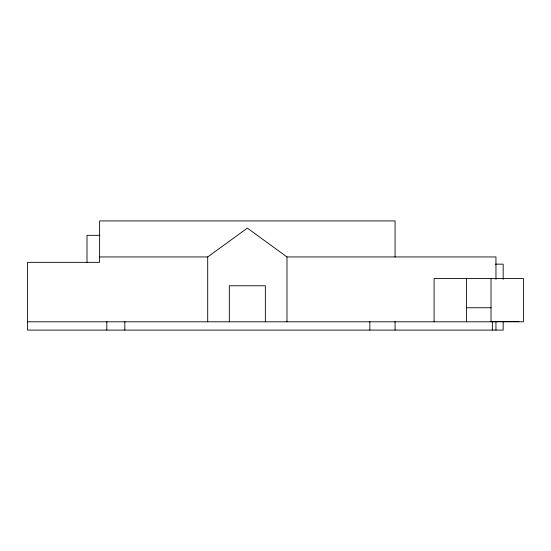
<?xml version="1.0" encoding="UTF-8"?>
<svg xmlns="http://www.w3.org/2000/svg" width="551" height="551" viewBox="0 0 551 551"><rect width="100%" height="100%" fill="white"/><g stroke="black" fill="none" stroke-linecap="round" stroke-linejoin="round"><path stroke-width="0.83" d="M99.614 256.945L207.706 256.945L247.344 228.121L286.975 256.945L495.955 256.945L495.955 279.412M99.896 235.325L87.003 235.325L87.003 262.352M495.445 264.149L503.166 264.149L503.166 279.412M466.518 307.747L491.024 307.747M491.106 321.543L518.904 321.543M27.55 321.798L523.45 321.798L523.45 278.565L434.092 278.565L434.092 321.798M503.166 321.522L503.166 330.09L27.55 330.09L27.55 262.352L99.614 262.352L99.614 220.91L395.067 220.91L395.067 256.945M495.955 321.77L495.955 330.09M492.353 321.77L492.353 330.09M491.024 278.565L491.024 321.798M466.518 278.565L466.518 321.798M395.067 321.522L395.067 330.09M369.852 321.605L369.852 330.09M286.975 256.945L286.975 321.798M265.355 321.798L265.355 285.769L229.326 285.769L229.326 321.798M207.706 256.945L207.706 321.798M124.836 321.515L124.836 330.09M106.818 321.515L106.818 330.09"/></g></svg>
